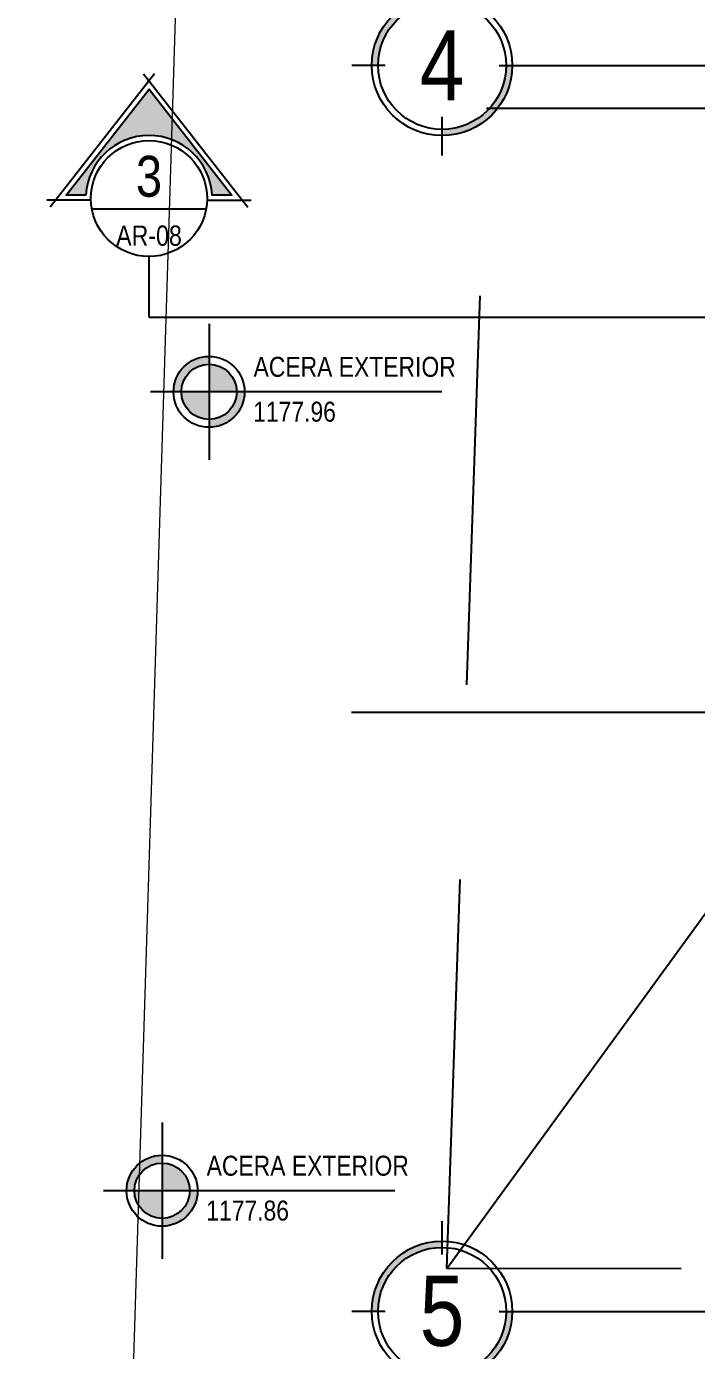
# Model space of a CAD drawing. Extents: x -28 to 131, y -33 to 63.
# Drawn here: x -8.63 to -4.33, y 16.87 to 25.38 of the extents above; entities that cross this region are included whole.
import ezdxf
from ezdxf.enums import TextEntityAlignment as Align

# ---------------------------------------------------------------- set-up
doc = ezdxf.new("R2010")
doc.units = 0
doc.header["$LTSCALE"] = 10
for name, pattern in [('CENTER', [2, 1.25, -0.25, 0.25, -0.25]), ('DASHDOT', [1, 0.5, -0.25, 0, -0.25]), ('HIDDEN', [0.375, 0.25, -0.125]), ('PHANTOM2', [1.25, 0.625, -0.125, 0.125, -0.125, 0.125, -0.125])]:
    doc.linetypes.add(name, pattern=pattern)
for name, color, linetype in [('arq-aceras', 252, 'Continuous'), ('arq-ejes-circulo', 1, 'Continuous'), ('arq-ejes-principales', 1, 'DASHDOT'), ('arq-hatch', 252, 'Continuous'), ('arq-indicacion de corte', 5, 'PHANTOM2'), ('arq-niveles', 1, 'Continuous'), ('arq-pared baja', 240, 'Continuous'), ('arq-text-ejes', 2, 'Continuous')]:
    doc.layers.add(name, color=color, linetype=linetype)
doc.styles.add('dape 2', font='ARIALN.TTF')
doc.styles.add('MADAY 2', font='ARIALN.TTF')
doc.dimstyles.new('dape', dxfattribs={"dimscale": 0.05, "dimtxt": 2, "dimasz": 2, "dimexe": 1, "dimexo": 1, "dimgap": 1, "dimtad": 1, "dimzin": 1, "dimtxsty": 'dape 2', "dimcen": 30, "dimclrd": 1, "dimclre": 1, "dimclrt": 256, "dimazin": 0, "dimtfac": 1, "dimtmove": 0, "dimatfit": 3, "dimfxl": 1, "dimarcsym": 0})

# ---------------------------------------------------------------- blocks, each defined once
blk = doc.blocks.new('*U164')
blk.add_hatch(color=253).paths.add_polyline_path([(0.4048, 0.0217), (0.532, 0.0217), (0, 0.7032), (-0.532, 0.0217), (-0.4048, 0.0217, -0.947861)])
at = {"color": 2, "linetype": 'Continuous', "ltscale": 3}
for p, q in [((0.0348, 0.8014), (-0.6344, -0.0559)), ((-0.0348, 0.8014), (0.6344, -0.0559)), ((-0.3722, -0.0113), (-0.6561, -0.0113)), ((-0.3664, -0.0664), (0.3664, -0.0664)), ((0.3722, -0.0113), (0.6561, -0.0113))]:
    blk.add_line(p, q, dxfattribs=at)
at = {"ltscale": 3}
blk.add_line((0, -0.7618), (0, -0.3724), dxfattribs=at)
at = {"color": 2, "linetype": 'Continuous', "ltscale": 3}
blk.add_lwpolyline([(-0.4048, 0.0217), (-0.532, 0.0217), (0, 0.7032), (0.532, 0.0217), (0.4048, 0.0217, 0.947861)], format="xyb", close=True, dxfattribs=at)
blk.add_circle((0, 0), 0.3724, dxfattribs=at)
at = {"color": 3, "ltscale": 3, "style": 'MADAY 2'}
blk.add_attdef('CORTE', text='', height=0.2625, dxfattribs=at).set_placement((0, 0.143), align=Align.MIDDLE)
at = {"color": 1, "ltscale": 3, "style": 'MADAY 2'}
blk.add_attdef('LAMINA', text='', height=0.15, dxfattribs=at).set_placement((0, -0.2382), align=Align.MIDDLE)
blk = doc.blocks.new('*U99')
at = {"linetype": 'Continuous'}
h = blk.add_hatch(color=251, dxfattribs=at)
h.paths.add_polyline_path([(0.1643, 0.326), (0.1803, 0.326, -0.414214), (0, 0.1457), (0, 0.1617, 0.414214)])
h.paths.add_polyline_path([(-0.1643, 0.326), (-0.1803, 0.326, -0.414214), (0, 0.5063), (0, 0.4903, 0.414214)])
for p, q in [((0, 0.5577), (0, 0.4724)), ((0, 0.5432), (0, 0.4579)), ((-0.1464, 0.326), (-0.2317, 0.326)), ((0.1464, 0.326), (0.2317, 0.326)), ((0, 0.1796), (0, 0.0943))]:
    blk.add_line(p, q, dxfattribs=at)
at = {"linetype": 'CENTER', "ltscale": 0.7}
blk.add_line((0, 0.1457), (0, 0.1457), dxfattribs=at)
at = {"linetype": 'Continuous'}
for radius in [0.1803, 0.1643]:
    blk.add_circle((0, 0.326), radius, dxfattribs=at)

msp = doc.modelspace()

# ---------------------------------------------------------------- hatches: boundary and pattern name
at = {"layer": 'arq-niveles'}
h = msp.add_hatch(color=8, dxfattribs=at)
h.paths.add_polyline_path([(-7.633, 23.0291, 0.414214), (-7.4556, 22.8516), (-7.4556, 23.0291)])
h.paths.add_polyline_path([(-7.4556, 23.2066), (-7.4556, 23.0291), (-7.2781, 23.0291, 0.414214)])
h.paths.add_polyline_path([(-7.6835, 23.0291), (-7.633, 23.0291, -0.414214), (-7.4556, 23.2066), (-7.4556, 23.257, 0.414214)])
h.paths.add_polyline_path([(-7.4556, 22.8516), (-7.4556, 22.8012, 0.414214), (-7.2276, 23.0291), (-7.2781, 23.0291, -0.414214)])
h = msp.add_hatch(color=8, dxfattribs=at)
h.paths.add_polyline_path([(-7.9341, 17.8994, 0.414214), (-7.7566, 17.722), (-7.7566, 17.8994)])
h.paths.add_polyline_path([(-7.7566, 18.0769), (-7.7566, 17.8994), (-7.5792, 17.8994, 0.414214)])
h.paths.add_polyline_path([(-7.9846, 17.8994), (-7.9341, 17.8994, -0.414214), (-7.7566, 18.0769), (-7.7566, 18.1273, 0.414214)])
h.paths.add_polyline_path([(-7.7566, 17.722), (-7.7566, 17.6715, 0.414214), (-7.5287, 17.8994), (-7.5792, 17.8994, -0.414214)])

# ---------------------------------------------------------------- linework, layer by layer
at = {"layer": 'arq-aceras', "color": 250, "lineweight": 0, "flags": 128}
msp.add_lwpolyline([(-6.5726, 47.408), (-6.7213, 43.2975), (-7.6225, 27.0348), (-8.6267, -5.258), (-6.7295, -7.4387), (25.9393, -5.7721), (34.2322, -5.1841), (38.1082, -5.1802), (44.1971, -4.7943), (63.1315, -3.8921)], dxfattribs=at)
at = {"layer": 'arq-ejes-principales'}
for p, q in [((-5.4875, 25.125), (60.0581, 25.125)), ((-5.3809, 17.125), (59.9297, 17.125))]:
    msp.add_line(p, q, dxfattribs=at)
at = {"layer": 'arq-hatch', "linetype": 'HIDDEN'}
msp.add_lwpolyline([(-0.675, 24.85), (-0.675, 17.39), (-5.9305, 17.4), (-5.6746, 24.85)], close=True, dxfattribs=at)
at = {"layer": 'arq-indicacion de corte', "ltscale": 3}
msp.add_line((-7.8406, 23.5085), (63.8, 23.5085), dxfattribs=at)
at = {"layer": 'arq-niveles'}
for p, q in [((-7.4556, 23.4663), (-7.4556, 22.5919)), ((-5.9619, 23.0291), (-7.832, 23.0291)), ((-7.7566, 18.3366), (-7.7566, 17.4622)), ((-6.2629, 17.8994), (-8.1331, 17.8994))]:
    msp.add_line(p, q, dxfattribs=at)
for centre, radius in [((-7.4556, 23.0291), 0.2279), ((-7.4556, 23.0291), 0.1775), ((-7.7566, 17.8994), 0.2279), ((-7.7566, 17.8994), 0.1775)]:
    msp.add_circle(centre, radius, dxfattribs=at)
at = {"layer": 'arq-pared baja', "color": 8}
msp.add_line((-5.9305, 17.4), (-0.675, 24.625), dxfattribs=at)

# ---------------------------------------------------------------- block references
at = {"layer": 'arq-ejes-circulo', "xscale": 2.5, "yscale": 2.5, "zscale": 2.5, "rotation": 180}
for p in [(-5.9601, 25.94), (-5.9601, 17.94)]:
    msp.add_blockref('*U99', p, dxfattribs=at)
at = {"layer": 'arq-indicacion de corte', "ltscale": 3}
ref = msp.add_blockref('*U164', (-7.8406, 24.2703), dxfattribs=at)
ref.add_attrib('CORTE', '3', dxfattribs={"layer": '0', "color": 3, "ltscale": 3, "height": 0.2625, "style": 'MADAY 2'}).set_placement((-7.8406, 24.4133), align=Align.MIDDLE)
ref.add_attrib('LAMINA', 'AR-08', dxfattribs={"layer": '0', "color": 1, "ltscale": 3, "height": 0.13, "style": 'MADAY 2'}).set_placement((-7.8406, 24.0321), align=Align.MIDDLE)

# ---------------------------------------------------------------- texts
at = {"layer": 'arq-niveles', "color": 2, "style": 'dape 2'}
for s, p in [('1177.96', (-7.1723, 22.8375)), ('1177.86', (-7.4733, 17.7078))]:
    msp.add_text(s, height=0.12821, dxfattribs=at).set_placement(p)
at = {"layer": 'arq-niveles', "color": 2, "char_height": 0.128214, "width": 1.711504, "attachment_point": 1, "style": 'dape 2'}
for insert in [(-7.1697, 23.2538), (-7.4708, 18.1241)]:
    msp.add_mtext('ACERA EXTERIOR', dxfattribs=dict(at, insert=insert))
at = {"layer": 'arq-text-ejes', "style": 'dape 2'}
for s, p in [('4', (-5.9602, 25.125)), ('5', (-5.9601, 17.125))]:
    msp.add_text(s, height=0.45, dxfattribs=at).set_placement(p, align=Align.MIDDLE)

# ---------------------------------------------------------------- leaders
at = {"layer": 'arq-pared baja'}
msp.add_leader([(-0.675, 20.9698), (-6.5407, 20.9698)], dimstyle='dape', override={"dimgap": 1, "dimtad": 0}, dxfattribs=at)

doc.saveas('drawing.dxf')
